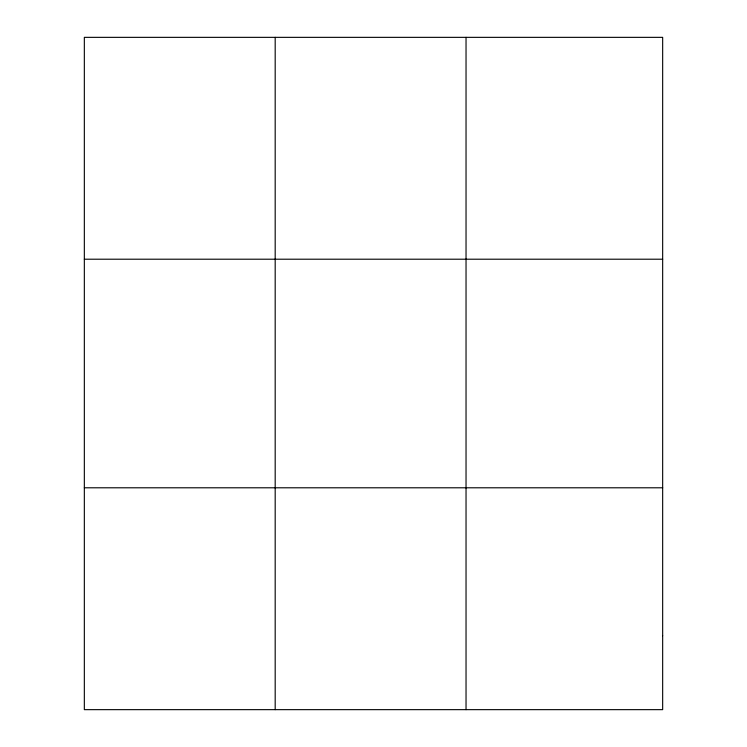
<?xml version="1.0" encoding="UTF-8"?>
<svg xmlns="http://www.w3.org/2000/svg" width="747" height="747" viewBox="0 0 747 747"><rect width="100%" height="100%" fill="white"/><g stroke="black" fill="none" stroke-linecap="round" stroke-linejoin="round"><path stroke-width="1.12" d="M275.185 709.65L275.185 37.35M466.035 709.65L466.035 37.35M84.336 259.209L662.664 259.209M84.336 487.791L662.664 487.791M662.664 635.697L662.664 709.65L84.336 709.65L84.336 37.35L662.664 37.35L662.664 635.697"/></g></svg>
